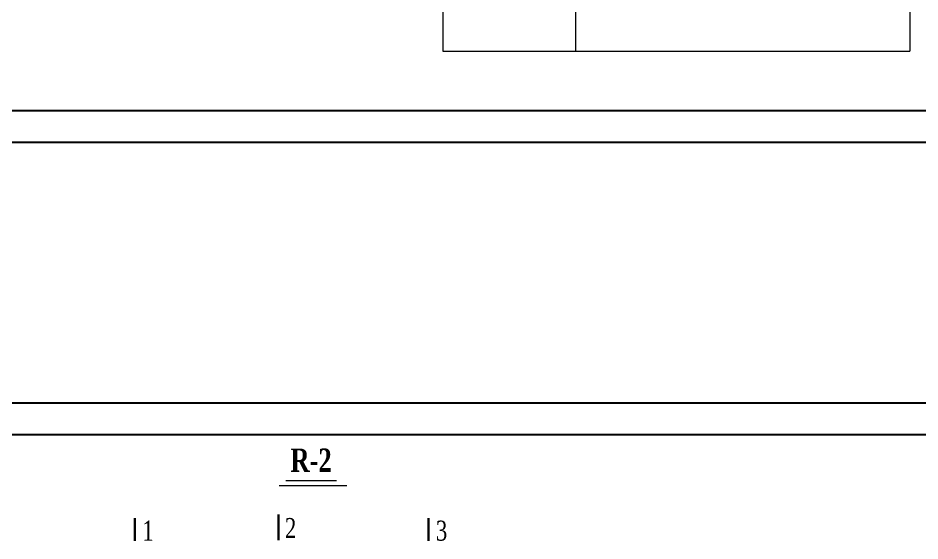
# Model space of a CAD drawing. Header units: millimetres. Extents: x -149347 to 251215, y -2929184 to -2541447.
# Drawn here: x 74337 to 87829, y -2617839 to -2610012 of the extents above; entities that cross this region are included whole.
import ezdxf

# ---------------------------------------------------------------- set-up
doc = ezdxf.new("R2010")
doc.units = ezdxf.units.MM
doc.styles.add('400', font='times.ttf', dxfattribs={"width": 0.75, "height": 300})

# ---------------------------------------------------------------- blocks, each defined once
blk = doc.blocks.new('mekteb')
at = {"color": 0, "lineweight": 25}
for p, q in [((99643, -1821466), (139843, -1821466)), ((139843, -1849866), (99643, -1849866))]:
    blk.add_line(p, q, dxfattribs=at)
at = {"color": 0, "lineweight": 25, "ltscale": 15}
for p, q in [((139343, -1821966), (101643, -1821966)), ((101643, -1849366), (139343, -1849366))]:
    blk.add_line(p, q, dxfattribs=at)

msp = doc.modelspace()

# ---------------------------------------------------------------- linework, layer by layer
at = {"color": 0, "lineweight": 15}
for p, q in [((80689.95939, -2602749.48397), (80689.95939, -2610506.60038)), ((82674.43919, -2602749.48397), (82674.43919, -2610506.60038)), ((87678.45952, -2602749.48397), (87678.45952, -2610506.60038)), ((80689.95939, -2610506.60038), (87678.45952, -2610506.60038))]:
    msp.add_line(p, q, dxfattribs=at)
at = {"lineweight": 9}
for p, q in [((78340.56587, -2616935.41779), (79101.37247, -2616935.41779)), ((78244.70366, -2617010.45518), (79255.69378, -2617010.45518))]:
    msp.add_line(p, q, dxfattribs=at)
at = {"color": 7, "lineweight": 30, "ltscale": 15}
for p, q in [((76085.59664, -2617496.42708), (76085.59664, -2617722.57988)), ((76085.59664, -2617496.42708), (76085.59664, -2617838.86496)), ((78233.04096, -2617442.38106), (78233.04096, -2617668.53386)), ((78233.04096, -2617442.38106), (78233.04096, -2617829.00321)), ((80478.34828, -2617496.42708), (80478.34828, -2617722.57988)), ((80478.34828, -2617496.42708), (80478.34828, -2617838.86496))]:
    msp.add_line(p, q, dxfattribs=at)

# ---------------------------------------------------------------- block references
at = {"lineweight": 15, "xscale": 0.962501317234829, "yscale": 0.962501317234829, "zscale": 0.962501317234829}
for p in [(-28332.96186, -831377.23794), (-28332.96186, -862606.52027)]:
    msp.add_blockref('mekteb', p, dxfattribs=at)

# ---------------------------------------------------------------- texts
at = {"insert": (78412.12734, -2616455.44742), "char_height": 350, "width": 263.5904201, "attachment_point": 1, "style": '400'}
msp.add_mtext('{\\fTimes New Roman|b1|i0|c204|p18;R-\\fTimes New Roman|b1|i0|c238|p18;2}', dxfattribs=at)
at = {"char_height": 300, "attachment_point": 1, "style": '400'}
for s, insert in [('{\\fTimes New Roman|b0|i0|c238|p18;2}', (78329.30709, -2617496.00647)), ('1', (76194.8855, -2617535.01264)), ('3', (80587.63714, -2617535.01264))]:
    msp.add_mtext_dynamic_manual_height_columns(s, width=263.5904201, gutter_width=12.5, heights=[0], dxfattribs=dict(at, insert=insert))

doc.saveas('drawing.dxf')
